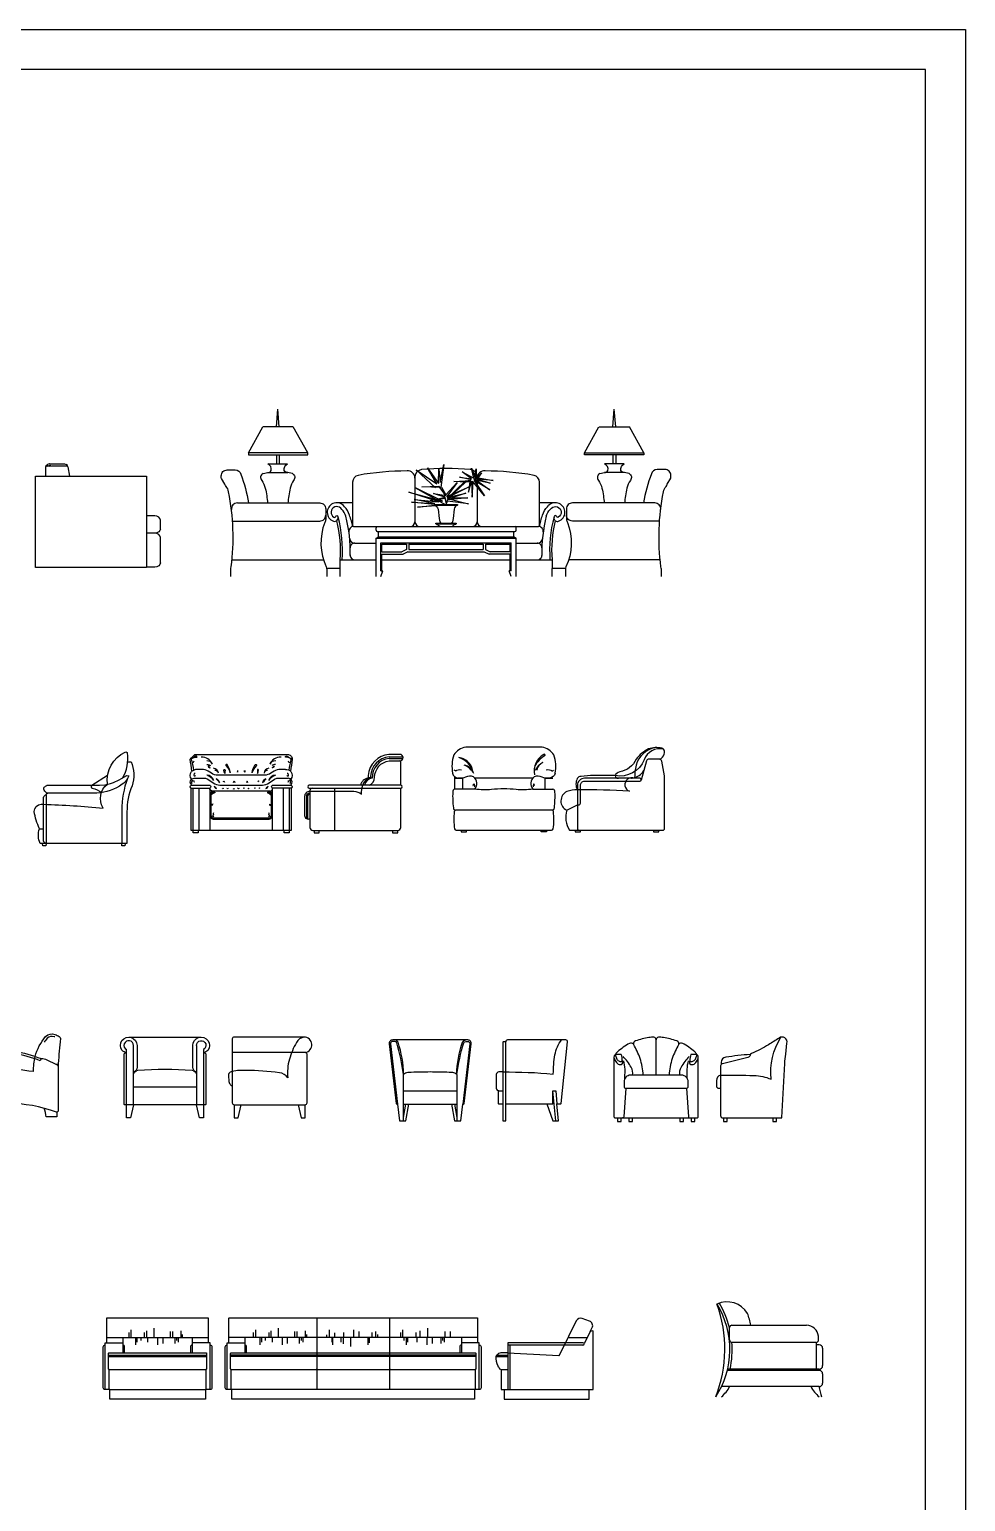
# Model space of a CAD drawing. Header units: inches. Extents: x 11 to 53.5, y 7.4 to 32.2.
# Drawn here: x 24.14 to 32.02, y 19.76 to 32.15 of the extents above; entities that cross this region are included whole.
import ezdxf

# ---------------------------------------------------------------- set-up
doc = ezdxf.new("R2010")
doc.units = ezdxf.units.IN
doc.header["$MEASUREMENT"] = 0
for name, color, linetype in [('02', 2, 'Continuous'), ('1', 1, 'Continuous'), ('4', 4, 'Continuous'), ('kadrbm', 4, 'Continuous')]:
    doc.layers.add(name, color=color, linetype=linetype)

# ---------------------------------------------------------------- blocks, each defined once
blk = doc.blocks.new('kadrbm')
at = {"layer": 'kadrbm', "color": 4}
blk.add_lwpolyline([(0, 0), (0, 24.797), (21, 24.797), (21, 0), (0, 0)], close=True, dxfattribs=at)
blk.add_lwpolyline([(20.663, 0.326), (20.663, 24.46), (0.337, 24.46), (0.337, 0.326), (20.663, 0.326)], dxfattribs=at)

msp = doc.modelspace()

# ---------------------------------------------------------------- linework, layer by layer
at = {"layer": '02'}
for p, q in [((24.274, 28.472), (24.278, 28.482)), ((24.278, 28.474), (24.274, 28.472)), ((24.274, 28.391), (24.274, 28.472)), ((24.278, 28.482), (24.288, 28.49)), ((24.288, 28.476), (24.278, 28.474)), ((24.303, 28.496), (24.288, 28.49)), ((24.288, 28.477), (24.303, 28.483)), ((24.303, 28.477), (24.288, 28.476)), ((24.306, 28.496), (24.303, 28.496)), ((24.303, 28.496), (24.431, 28.496)), ((24.303, 28.483), (24.316, 28.484)), ((24.303, 28.477), (24.321, 28.478)), ((24.321, 28.478), (24.458, 28.478)), ((24.431, 28.496), (24.447, 28.49)), ((24.457, 28.481), (24.447, 28.49)), ((24.461, 28.471), (24.457, 28.481)), ((24.461, 28.471), (24.475, 28.391)), ((28.941, 28.414), (28.98, 28.422)), ((29.147, 28.495), (28.981, 28.495)), ((29.187, 28.414), (29.147, 28.422)), ((25.192, 28.057), (25.122, 28.057)), ((25.21, 28.055), (25.192, 28.057)), ((25.195, 28.057), (25.194, 28.056)), ((25.225, 28.047), (25.21, 28.055)), ((25.235, 28.036), (25.225, 28.047)), ((25.239, 28.023), (25.235, 28.036)), ((25.239, 27.947), (25.239, 28.023)), ((25.192, 27.913), (25.122, 27.913)), ((25.192, 27.911), (25.122, 27.911)), ((25.21, 27.915), (25.192, 27.913)), ((25.21, 27.909), (25.192, 27.911)), ((25.225, 27.923), (25.21, 27.915)), ((25.225, 27.901), (25.21, 27.909)), ((25.235, 27.934), (25.225, 27.923)), ((25.235, 27.89), (25.225, 27.901)), ((25.239, 27.947), (25.235, 27.934)), ((25.239, 27.877), (25.235, 27.89)), ((25.239, 27.662), (25.239, 27.877)), ((25.239, 27.662), (25.235, 27.648)), ((26.751, 27.688), (27.056, 27.688)), ((27.106, 27.688), (28.185, 27.688)), ((28.235, 27.688), (28.541, 27.688)), ((25.192, 27.627), (25.122, 27.627)), ((25.21, 27.63), (25.192, 27.627)), ((25.225, 27.637), (25.21, 27.63)), ((25.235, 27.648), (25.225, 27.637)), ((26.64, 27.617), (26.751, 27.617)), ((28.54, 27.617), (28.652, 27.617)), ((27.166, 26.029), (27.283, 26.029)), ((27.166, 26.014), (27.283, 26.014)), ((27.886, 25.852), (28.378, 25.852)), ((25.565, 25.409), (25.565, 25.764)), ((26.275, 25.409), (26.275, 25.764)), ((26.709, 25.409), (26.709, 25.764)), ((27.889, 25.757), (27.718, 25.757)), ((28.376, 25.757), (28.546, 25.757)), ((25.685, 25.63), (25.673, 25.627)), ((25.681, 25.62), (25.673, 25.62)), ((26.155, 25.63), (26.167, 25.627)), ((26.158, 25.62), (26.167, 25.62)), ((28.541, 25.578), (27.724, 25.578)), ((29.415, 23.347), (29.415, 23.646)), ((26.46, 23.538), (25.845, 23.538)), ((27.287, 23.214), (27.737, 23.214)), ((28.569, 22.964), (28.544, 23.216)), ((24.994, 21.139), (24.994, 21.202)), ((25.187, 21.139), (25.187, 21.216)), ((26.042, 21.139), (26.042, 21.202)), ((26.235, 21.139), (26.235, 21.216)), ((26.556, 21.299), (26.556, 20.704)), ((26.664, 21.139), (26.664, 21.202)), ((26.869, 21.139), (26.869, 21.202)), ((27.171, 20.704), (27.171, 21.299)), ((27.281, 21.139), (27.281, 21.202)), ((27.491, 21.139), (27.491, 21.216)), ((30.034, 21.117), (30.034, 21.221)), ((30.054, 21.241), (30.682, 21.241)), ((24.788, 21.139), (25.643, 21.139)), ((24.977, 21.139), (24.977, 21.179)), ((25.03, 21.139), (25.03, 21.075)), ((25.041, 21.139), (25.041, 21.099)), ((25.074, 21.139), (25.074, 21.113)), ((25.106, 21.139), (25.106, 21.179)), ((25.124, 21.139), (25.124, 21.193)), ((25.131, 21.139), (25.131, 21.099)), ((25.216, 21.139), (25.216, 21.075)), ((25.259, 21.139), (25.259, 21.088)), ((25.324, 21.139), (25.324, 21.189)), ((25.343, 21.139), (25.343, 21.189)), ((25.361, 21.139), (25.361, 21.088)), ((25.376, 21.139), (25.376, 21.113)), ((25.39, 21.139), (25.39, 21.099)), ((25.415, 21.139), (25.415, 21.193)), ((25.426, 21.139), (25.426, 21.163)), ((27.911, 21.139), (25.816, 21.139)), ((25.951, 21.094), (25.951, 21.094)), ((26.025, 21.139), (26.025, 21.179)), ((26.078, 21.139), (26.078, 21.075)), ((26.09, 21.139), (26.09, 21.099)), ((26.122, 21.139), (26.122, 21.113)), ((26.155, 21.139), (26.155, 21.179)), ((26.173, 21.139), (26.173, 21.193)), ((26.18, 21.139), (26.18, 21.099)), ((26.264, 21.139), (26.264, 21.075)), ((26.308, 21.139), (26.308, 21.088)), ((26.372, 21.139), (26.372, 21.189)), ((26.391, 21.139), (26.391, 21.189)), ((26.409, 21.139), (26.409, 21.088)), ((26.424, 21.139), (26.424, 21.113)), ((26.438, 21.139), (26.438, 21.099)), ((26.463, 21.139), (26.463, 21.193)), ((26.474, 21.139), (26.474, 21.163)), ((26.642, 21.139), (26.642, 21.159)), ((26.683, 21.139), (26.683, 21.099)), ((26.689, 21.139), (26.689, 21.075)), ((26.708, 21.139), (26.708, 21.176)), ((26.76, 21.139), (26.76, 21.098)), ((26.778, 21.139), (26.778, 21.084)), ((26.785, 21.139), (26.785, 21.179)), ((26.84, 21.139), (26.84, 21.061)), ((26.913, 21.139), (26.913, 21.189)), ((26.986, 21.139), (26.986, 21.077)), ((26.997, 21.139), (26.997, 21.092)), ((27.022, 21.139), (27.022, 21.179)), ((27.055, 21.139), (27.055, 21.189)), ((27.07, 21.139), (27.07, 21.164)), ((27.264, 21.139), (27.264, 21.179)), ((27.289, 21.139), (27.289, 21.113)), ((27.31, 21.139), (27.31, 21.075)), ((27.322, 21.139), (27.322, 21.099)), ((27.393, 21.139), (27.393, 21.179)), ((27.4, 21.139), (27.4, 21.099)), ((27.428, 21.139), (27.428, 21.193)), ((27.484, 21.139), (27.484, 21.075)), ((27.528, 21.139), (27.528, 21.088)), ((27.601, 21.139), (27.601, 21.088)), ((27.616, 21.139), (27.616, 21.113)), ((27.63, 21.139), (27.63, 21.099)), ((27.639, 21.139), (27.639, 21.189)), ((27.684, 21.139), (27.684, 21.189)), ((27.776, 21.094), (27.776, 21.094)), ((30.764, 21.097), (30.054, 21.097)), ((30.764, 21.097), (30.764, 20.871)), ((24.803, 20.989), (25.628, 20.989)), ((24.803, 20.979), (25.628, 20.979)), ((27.896, 20.989), (25.831, 20.989)), ((27.896, 20.979), (25.831, 20.979)), ((28.066, 20.979), (28.166, 20.979)), ((28.076, 20.989), (28.166, 20.989)), ((28.798, 21.074), (28.166, 21.074)), ((30.788, 21.077), (30.764, 21.077)), ((30.818, 21.047), (30.818, 20.901)), ((30.788, 20.861), (30.015, 20.861)), ((30.788, 20.871), (30.017, 20.871)), ((30.818, 20.831), (30.818, 20.754)), ((30.788, 20.724), (29.966, 20.724))]:
    msp.add_line(p, q, dxfattribs=at)
for points in [[(27.558, 28.293), (27.395, 28.445), (27.567, 28.327), (27.489, 28.463), (27.582, 28.33), (27.586, 28.451), (27.595, 28.339), (27.628, 28.49), (27.601, 28.296), (27.443, 28.302), (27.582, 28.309), (27.628, 28.248), (27.646, 28.157)], [(27.655, 28.203), (27.806, 28.351), (27.858, 28.36), (27.758, 28.384), (27.861, 28.369), (27.782, 28.429), (27.879, 28.375), (27.861, 28.46), (27.891, 28.381)], [(27.885, 28.384), (27.9, 28.454), (27.897, 28.372), (28.018, 28.333), (27.879, 28.36), (27.943, 28.42), (27.915, 28.381)], [(27.643, 28.148), (27.404, 28.13), (27.573, 28.151), (27.356, 28.172), (27.552, 28.163), (27.377, 28.197), (27.586, 28.175), (27.331, 28.257), (27.616, 28.182), (27.383, 28.296), (27.643, 28.151)], [(27.607, 28.299), (27.643, 28.236), (27.74, 28.339), (27.652, 28.221), (27.84, 28.302), (27.655, 28.209), (27.828, 28.209), (27.658, 28.194), (27.649, 28.166), (27.64, 28.203), (27.513, 28.185), (27.634, 28.215), (27.54, 28.245), (27.646, 28.23)], [(27.888, 28.384), (28.042, 28.357), (27.885, 28.369), (28.015, 28.278), (27.882, 28.357), (27.97, 28.227), (27.87, 28.348), (27.809, 28.342), (27.661, 28.2)], [(27.815, 28.342), (27.71, 28.348), (27.855, 28.357)], [(27.846, 28.348), (27.834, 28.257), (27.861, 28.348), (27.867, 28.215), (27.873, 28.342)], [(27.55, 28.147), (27.55, 28.153), (27.742, 28.153), (27.742, 28.147)], [(27.664, 28.215), (27.812, 28.248), (27.67, 28.2), (27.834, 28.16), (27.658, 28.182)], [(25.5, 26.009), (25.504, 26.013), (25.508, 26.016), (25.511, 26.018), (25.513, 26.02), (25.516, 26.021), (25.518, 26.023), (25.52, 26.023), (25.523, 26.024), (25.525, 26.024), (25.527, 26.025), (25.529, 26.025), (25.531, 26.025), (25.533, 26.025), (25.534, 26.025), (25.536, 26.025), (25.538, 26.025), (25.54, 26.025), (25.541, 26.025), (25.543, 26.026), (25.544, 26.026), (25.545, 26.026), (25.546, 26.026), (25.547, 26.026), (25.548, 26.027), (25.548, 26.027), (25.548, 26.028), (25.548, 26.029), (25.547, 26.029), (25.547, 26.03), (25.546, 26.031), (25.546, 26.031), (25.545, 26.032), (25.544, 26.032), (25.543, 26.033), (25.542, 26.033), (25.541, 26.033), (25.54, 26.033), (25.538, 26.033), (25.537, 26.033), (25.535, 26.033), (25.533, 26.032), (25.532, 26.032), (25.53, 26.031), (25.528, 26.031), (25.526, 26.03), (25.525, 26.029), (25.524, 26.027), (25.523, 26.025)], [(25.507, 25.979), (25.511, 25.981), (25.515, 25.982), (25.518, 25.984), (25.519, 25.985), (25.521, 25.987), (25.522, 25.988), (25.522, 25.99), (25.523, 25.992)], [(25.63, 25.963), (25.635, 25.963), (25.639, 25.963), (25.643, 25.962), (25.646, 25.962), (25.649, 25.961), (25.652, 25.959), (25.656, 25.957), (25.661, 25.954)], [(25.658, 25.936), (25.656, 25.938), (25.655, 25.94), (25.654, 25.941), (25.652, 25.942), (25.651, 25.943), (25.651, 25.944), (25.65, 25.945), (25.649, 25.946), (25.648, 25.946), (25.647, 25.947), (25.647, 25.947), (25.646, 25.948), (25.645, 25.948), (25.645, 25.948), (25.644, 25.948), (25.643, 25.948), (25.643, 25.948), (25.642, 25.948), (25.642, 25.948), (25.642, 25.947), (25.641, 25.947), (25.641, 25.946), (25.641, 25.946), (25.641, 25.946), (25.641, 25.945), (25.642, 25.945), (25.642, 25.944), (25.642, 25.944), (25.643, 25.944), (25.644, 25.943), (25.644, 25.943), (25.645, 25.942), (25.646, 25.942), (25.647, 25.941), (25.648, 25.941), (25.649, 25.94), (25.651, 25.939), (25.653, 25.938), (25.655, 25.937), (25.658, 25.936)], [(25.782, 25.889), (25.78, 25.893), (25.779, 25.897), (25.778, 25.9), (25.777, 25.902), (25.777, 25.905), (25.776, 25.907), (25.776, 25.908), (25.775, 25.91), (25.775, 25.912), (25.775, 25.913), (25.775, 25.915), (25.775, 25.916), (25.775, 25.918), (25.775, 25.919), (25.776, 25.92), (25.776, 25.92), (25.777, 25.921), (25.778, 25.922), (25.778, 25.922), (25.779, 25.922), (25.78, 25.922), (25.781, 25.922), (25.781, 25.922), (25.782, 25.921), (25.783, 25.921), (25.783, 25.92), (25.783, 25.919), (25.783, 25.918), (25.783, 25.917), (25.784, 25.916), (25.784, 25.915), (25.784, 25.913), (25.784, 25.912), (25.784, 25.91), (25.783, 25.908), (25.783, 25.905), (25.783, 25.902), (25.783, 25.898), (25.782, 25.894), (25.782, 25.889)], [(25.888, 25.913), (25.888, 25.913), (25.888, 25.912), (25.888, 25.911), (25.888, 25.91), (25.888, 25.909), (25.888, 25.908), (25.888, 25.906), (25.888, 25.904), (25.889, 25.901), (25.889, 25.898)], [(25.952, 25.913), (25.952, 25.913), (25.952, 25.912), (25.952, 25.911), (25.952, 25.91), (25.952, 25.909), (25.952, 25.908), (25.952, 25.906), (25.951, 25.904), (25.951, 25.901), (25.951, 25.898)], [(26.058, 25.889), (26.059, 25.893), (26.061, 25.897), (26.062, 25.9), (26.062, 25.902), (26.063, 25.905), (26.064, 25.907), (26.064, 25.908), (26.064, 25.91), (26.064, 25.912), (26.065, 25.913), (26.065, 25.915), (26.065, 25.916), (26.065, 25.918), (26.064, 25.919), (26.064, 25.92), (26.064, 25.92), (26.063, 25.921), (26.062, 25.922), (26.061, 25.922), (26.061, 25.922), (26.06, 25.922), (26.059, 25.922), (26.058, 25.922), (26.058, 25.921), (26.057, 25.921), (26.057, 25.92), (26.057, 25.919), (26.056, 25.918), (26.056, 25.917), (26.056, 25.916), (26.056, 25.915), (26.056, 25.913), (26.056, 25.912), (26.056, 25.91), (26.056, 25.908), (26.056, 25.905), (26.057, 25.902), (26.057, 25.898), (26.057, 25.894), (26.058, 25.889)], [(26.21, 25.963), (26.205, 25.963), (26.2, 25.963), (26.197, 25.962), (26.194, 25.962), (26.191, 25.961), (26.188, 25.959), (26.184, 25.957), (26.178, 25.954)], [(26.182, 25.936), (26.183, 25.938), (26.185, 25.94), (26.186, 25.941), (26.187, 25.942), (26.188, 25.943), (26.189, 25.944), (26.19, 25.945), (26.191, 25.946), (26.192, 25.946), (26.192, 25.947), (26.193, 25.947), (26.194, 25.948), (26.194, 25.948), (26.195, 25.948), (26.196, 25.948), (26.196, 25.948), (26.197, 25.948), (26.197, 25.948), (26.198, 25.948), (26.198, 25.947), (26.198, 25.947), (26.198, 25.946), (26.198, 25.946), (26.198, 25.946), (26.198, 25.945), (26.198, 25.945), (26.198, 25.944), (26.197, 25.944), (26.197, 25.944), (26.196, 25.943), (26.196, 25.943), (26.195, 25.942), (26.194, 25.942), (26.193, 25.941), (26.192, 25.941), (26.191, 25.94), (26.189, 25.939), (26.187, 25.938), (26.184, 25.937), (26.182, 25.936)], [(26.339, 26.009), (26.336, 26.013), (26.332, 26.016), (26.329, 26.018), (26.326, 26.02), (26.324, 26.021), (26.321, 26.023), (26.319, 26.023), (26.317, 26.024), (26.315, 26.024), (26.313, 26.025), (26.311, 26.025), (26.309, 26.025), (26.307, 26.025), (26.305, 26.025), (26.304, 26.025), (26.302, 26.025), (26.3, 26.025), (26.298, 26.025), (26.297, 26.026), (26.296, 26.026), (26.294, 26.026), (26.293, 26.026), (26.293, 26.026), (26.292, 26.027), (26.292, 26.027), (26.292, 26.028), (26.292, 26.029), (26.292, 26.029), (26.293, 26.03), (26.293, 26.031), (26.294, 26.031), (26.295, 26.032), (26.296, 26.032), (26.297, 26.033), (26.298, 26.033), (26.299, 26.033), (26.3, 26.033), (26.302, 26.033), (26.303, 26.033), (26.305, 26.033), (26.306, 26.032), (26.308, 26.032), (26.31, 26.031), (26.312, 26.031), (26.313, 26.03), (26.315, 26.029), (26.316, 26.027), (26.317, 26.025)], [(26.333, 25.978), (26.328, 25.981), (26.325, 25.982), (26.322, 25.984), (26.32, 25.985), (26.319, 25.987), (26.318, 25.988), (26.318, 25.99), (26.317, 25.992)], [(25.772, 25.817), (25.775, 25.826), (25.78, 25.815)], [(25.855, 25.811), (25.861, 25.825), (25.867, 25.811)], [(25.889, 25.898), (25.89, 25.9), (25.89, 25.902), (25.891, 25.904), (25.891, 25.906), (25.892, 25.907), (25.892, 25.908), (25.892, 25.91), (25.893, 25.911), (25.893, 25.912), (25.893, 25.912)], [(25.951, 25.898), (25.95, 25.9), (25.949, 25.902), (25.949, 25.904), (25.948, 25.906), (25.948, 25.907), (25.948, 25.908), (25.947, 25.91), (25.947, 25.911), (25.947, 25.912), (25.947, 25.912)], [(25.977, 25.809), (25.971, 25.823), (25.966, 25.809)], [(26.068, 25.817), (26.065, 25.826), (26.059, 25.815)], [(25.763, 25.762), (25.765, 25.767), (25.769, 25.76)], [(25.803, 25.762), (25.805, 25.767), (25.808, 25.76)], [(25.855, 25.757), (25.859, 25.765), (25.862, 25.757)], [(25.893, 25.758), (25.897, 25.767), (25.9, 25.758)], [(25.946, 25.758), (25.943, 25.767), (25.939, 25.758)], [(25.985, 25.757), (25.981, 25.765), (25.978, 25.757)], [(26.037, 25.762), (26.035, 25.767), (26.031, 25.76)], [(26.076, 25.762), (26.075, 25.767), (26.071, 25.76)]]:
    msp.add_lwpolyline(points, dxfattribs=at)
for points in [[(28.941, 28.414, 0.512366), (28.93, 28.357, -0.083515), (28.959, 28.29, -0.04092), (28.978, 28.165)], [(28.979, 28.422, 0.287949), (29.009, 28.44, 0.365487), (28.981, 28.495)], [(29.149, 28.422, -0.287949), (29.118, 28.44, -0.365487), (29.147, 28.495)], [(29.187, 28.414, -0.512366), (29.198, 28.357, 0.083515), (29.169, 28.29, 0.04092), (29.149, 28.165)], [(27.55, 28.147, -0.270324), (27.578, 28.115, 0.025375), (27.594, 28.009, 0.305166), (27.606, 27.995, 0.281189)], [(27.742, 28.147, 0.270324), (27.713, 28.115, -0.025476), (27.701, 28.009, -0.305166), (27.688, 27.995, -0.2831)], [(27.56, 27.99, -0.22442), (27.568, 27.986, -0.234268), (27.588, 27.97, -0.318418), (27.596, 27.967)], [(27.732, 27.99, 0.22442), (27.725, 27.986, 0.302195), (27.704, 27.97, 0.318418), (27.696, 27.967)], [(29.407, 26.106, 0.277359), (29.246, 25.958, 0.052714), (29.234, 25.848, 1.017995), (29.19, 25.738, 0.021509), (28.752, 25.75, 1.088953)], [(29.477, 26.093, 0.384478), (29.315, 26.004, -0.35159), (29.07, 25.87)], [(25.49, 26.016, -0.477662), (25.5, 26.009, -0.00944), (25.519, 25.916, -0.00944)], [(26.292, 25.923), (26.251, 25.923, 0.142516), (26.197, 25.907), (26.17, 25.89, -0.142516), (26.117, 25.874), (25.723, 25.874, -0.142516), (25.669, 25.89), (25.642, 25.907, 0.142516), (25.589, 25.923), (25.548, 25.923, 0.167477), (25.501, 25.904)], [(25.827, 25.895, 0.13569), (25.801, 25.963, 1.044407), (25.793, 25.952, -0.120985), (25.827, 25.897)], [(26.013, 25.895, -0.13569), (26.039, 25.963, -1.044407), (26.047, 25.952, 0.120985), (26.013, 25.897)], [(26.349, 26.016, 0.477662), (26.339, 26.009, 0.00944), (26.321, 25.916, 0.00944)], [(24.256, 25.629, -0.015244), (24.757, 25.597, -0.379118), (24.793, 25.798, -0.297312)], [(24.661, 25.789, 0.60777), (24.666, 25.764, -0.108605), (24.744, 25.727, -0.164223)], [(25.503, 25.789, -0.698375), (25.525, 25.848), (25.611, 25.848, -0.153752), (25.639, 25.839), (25.684, 25.808, 0.153752), (25.741, 25.79), (26.099, 25.79, 0.153752), (26.156, 25.808), (26.2, 25.839, -0.153752), (26.229, 25.848), (26.315, 25.848, -0.180187)], [(26.499, 25.738), (26.869, 25.738, -0.179153), (26.934, 25.714, -0.098082), (26.944, 25.789, 0.615568)], [(27.024, 25.849, 0.386556), (26.945, 25.789)], [(27.024, 25.849, 0.32344), (26.96, 25.789)], [(27.024, 25.849, 0.112466), (26.992, 25.851, 0.112999)], [(27.87, 25.788, 0.745241), (27.874, 25.787, 0.012071), (27.877, 25.798, -0.556252), (27.883, 25.798, -0.154861), (27.886, 25.775, -0.994314)], [(28.394, 25.788, -0.745241), (28.391, 25.787, -0.012071), (28.387, 25.798, 0.556252), (28.382, 25.798, 0.154861), (28.379, 25.775, 0.994314)], [(28.662, 25.578), (28.752, 25.623), (28.762, 25.623, 0.414214), (28.777, 25.638), (28.777, 25.788, -0.414214), (28.812, 25.823), (29.279, 25.823, 0.816737), (29.279, 25.848)], [(25.69, 25.739, 0.352816), (25.665, 25.704), (25.665, 25.539, 0.414214), (25.69, 25.514), (26.15, 25.514, 0.414214), (26.175, 25.539), (26.175, 25.704, 0.322266), (26.15, 25.739)], [(26.499, 25.723, 0.414214), (26.469, 25.693), (26.469, 25.508)], [(26.499, 25.713, 0.414214), (26.479, 25.693), (26.479, 25.505)], [(24.351, 23.669, 0.012933), (24.344, 23.671, 0.287692), (24.287, 23.659, 0.025224), (24.261, 23.624)], [(25.013, 23.598, 1.732051), (24.953, 23.563)], [(25.543, 23.598, -1.732051), (25.603, 23.563)], [(26.45, 23.668, 0.262226), (26.386, 23.622, 0.069074), (26.326, 23.481, 0.102283), (26.313, 23.325, 0.213923), (26.242, 23.368, 0.032536), (25.961, 23.387, 0.061026), (25.845, 23.379)], [(27.287, 23.354, 0.040321), (27.23, 23.62, 0.318285), (27.213, 23.632), (27.196, 23.632, 0.448945), (27.178, 23.612), (27.238, 23.104)], [(27.737, 23.354, -0.040321), (27.795, 23.62, -0.318285), (27.812, 23.632), (27.828, 23.632, -0.448945), (27.846, 23.612), (27.787, 23.104)], [(28.124, 23.374, -0.025013), (28.549, 23.357, -0.037327), (28.563, 23.519, -0.127318), (28.619, 23.644, -5.890392)], [(29.306, 23.347, 0.058477), (29.281, 23.488, 0.042647), (29.224, 23.607)], [(29.606, 23.607, 0.042647), (29.55, 23.488, 0.058477), (29.525, 23.347, 0.058477)], [(29.958, 23.347, -0.009673), (30.24, 23.345, -0.084619), (30.383, 23.314, -0.158914), (30.465, 23.667, 1.548083)], [(24.184, 23.505, 0.067012), (24.167, 23.377, 0.040738), (23.89, 23.4, 0.090366), (23.697, 23.37, 0.05415)], [(24.235, 23.487), (24.228, 23.468, 0.051348), (24.004, 23.53, 0.103693), (23.698, 23.519)], [(29.217, 23.347, 0.178342), (29.205, 23.414, 0.072266), (29.137, 23.504)], [(29.693, 23.504, 0.072266), (29.625, 23.414, 0.178342), (29.613, 23.347)], [(28.166, 21.009, -0.004011), (28.596, 20.985, 0.302946), (28.601, 20.988), (28.653, 21.094)], [(28.678, 21.146, 0.555044), (28.683, 21.139), (28.836, 21.139)]]:
    msp.add_lwpolyline(points, format="xyb", dxfattribs=at)
msp.add_lwpolyline([(24.186, 28.391), (25.122, 28.391), (25.122, 27.624), (24.186, 27.624)], close=True, dxfattribs=at)
for points in [[(25.675, 25.712, -0.687276), (25.674, 25.713, -0.42683), (25.696, 25.731, -0.834035), (25.696, 25.724, 0.130646)], [(26.164, 25.712, 0.687276), (26.166, 25.713, 0.42683), (26.144, 25.731, 0.834035), (26.143, 25.724, -0.130646)]]:
    msp.add_lwpolyline(points, format="xyb", close=True, dxfattribs=at)
for centre, radius, start, end in [((28.554, 25.905), 0.167, 120.7894, 189.6121), ((28.581, 25.856), 0.209, 119.029, 154.3347), ((28.473, 26.043), 0.00725, 323.8586, 133.1138), ((25.586, 25.926), 0.101, 24.0369, 91.5828), ((25.634, 25.943), 0.0512, 27.9371, 95.1125), ((25.681, 25.885), 0.0473, 8.7607, 83.1664), ((25.697, 25.882), 0.0322, 17.4716, 89.6365), ((26.159, 25.885), 0.0473, 96.8336, 171.2393), ((26.143, 25.882), 0.0322, 90.3635, 162.5284), ((26.253, 25.926), 0.101, 88.4172, 155.9631), ((26.206, 25.943), 0.0512, 84.8875, 152.0629), ((27.183, 25.856), 0.174, 95.8305, 177.0448), ((27.183, 25.856), 0.159, 96.1012, 182.7493), ((27.727, 25.945), 0.0322, 238.0151, 281.2618), ((27.758, 25.851), 0.0666, 74.928, 123.2156), ((27.735, 25.886), 0.138, 13.8414, 81.924), ((27.679, 25.825), 0.212, 26.448, 69.3175), ((27.777, 25.851), 0.11, 19.1276, 78.8063), ((27.738, 25.806), 0.164, 29.5502, 68.3837), ((28.528, 25.851), 0.146, 117.524, 155.0771), ((28.502, 25.897), 0.0939, 116.3083, 167.5085), ((28.507, 25.851), 0.0666, 56.7844, 105.072), ((28.541, 25.921), 0.0114, 237.5794, 331.9678), ((25.518, 25.815), 0.0161, 105.0948, 225.3941), ((25.528, 25.875), 0.00814, 126.6524, 328.3733), ((25.53, 25.825), 0.00817, 151.2734, 253.9995), ((25.528, 25.883), 0.0056, 52.1174, 195.2195), ((25.578, 25.746), 0.139, 36.3038, 67.0788), ((25.629, 25.811), 0.0635, 16.0103, 87.3723), ((25.7, 25.804), 0.0393, 6.9245, 74.9003), ((25.653, 25.763), 0.0975, 27.8893, 53.9354), ((26.139, 25.804), 0.0393, 105.0997, 173.0755), ((26.187, 25.763), 0.0975, 126.0646, 152.1107), ((26.211, 25.811), 0.0635, 92.6277, 163.9897), ((26.262, 25.746), 0.139, 112.9212, 143.6962), ((26.312, 25.875), 0.00814, 211.6267, 53.3476), ((26.311, 25.883), 0.0056, 344.7805, 127.8826), ((26.31, 25.825), 0.00817, 286.0005, 28.7266), ((26.321, 25.815), 0.0161, 314.6059, 74.9052), ((27.051, 25.864), 0.0418, 178.5177, 197.8461), ((25.754, 25.817), 0.0702, 207.3269, 233.373), ((25.72, 25.788), 0.0283, 186.3621, 254.3379), ((26.119, 25.788), 0.0283, 285.6621, 353.6379), ((26.085, 25.817), 0.0702, 306.627, 332.6731), ((25.69, 25.533), 0.0087, 87.5818, 272.4182), ((25.692, 25.55), 0.00846, 131.4881, 261.6164), ((26.148, 25.55), 0.00846, 278.3836, 48.5119), ((26.15, 25.533), 0.0087, 267.5818, 92.4182), ((29.301, 21.037), 0.735, 327.0293, 31.399), ((28.886, 21.043), 1.108, 338.5265, 19.9019), ((30.012, 21.235), 0.203, 31.455, 114.3308), ((29.301, 21.037), 0.755, 14.0226, 31.399), ((29.301, 21.037), 0.935, 12.6027, 18.9654), ((30.054, 21.221), 0.02, 90, 180), ((30.682, 21.141), 0.1, 4.3068, 90), ((30.054, 21.117), 0.02, 180, 270), ((29.301, 21.037), 0.755, 347.3074, 4.6007), ((30.764, 21.117), 0.02, 270, 3.1523), ((29.301, 21.037), 1.485, 3.1523, 4.3068), ((30.788, 21.047), 0.03, 0, 90), ((30.788, 20.901), 0.03, 270, 0), ((30.788, 20.831), 0.03, 0, 90), ((29.654, 20.958), 0.448, 314.2297, 328.6167), ((31.1, 20.958), 0.448, 211.3833, 225.7703), ((30.788, 20.754), 0.03, 270, 0), ((31.23, 20.791), 0.448, 188.4943, 200.0902)]:
    msp.add_arc(centre, radius, start, end, dxfattribs=at)
at = {"layer": '1'}
for p, q in [((26.217, 28.808), (26.229, 28.956)), ((26.241, 28.808), (26.229, 28.956)), ((29.051, 28.808), (29.063, 28.956)), ((29.075, 28.808), (29.063, 28.956)), ((26.48, 28.588), (25.981, 28.588)), ((26.217, 28.573), (26.217, 28.495)), ((26.241, 28.573), (26.241, 28.495)), ((28.812, 28.588), (29.311, 28.588)), ((29.051, 28.573), (29.051, 28.495)), ((29.075, 28.573), (29.075, 28.495)), ((26.104, 28.414), (26.144, 28.422)), ((26.143, 28.422), (26.313, 28.422)), ((26.145, 28.495), (26.311, 28.495)), ((26.351, 28.414), (26.311, 28.422)), ((29.149, 28.422), (28.979, 28.422)), ((26.859, 28.341), (26.859, 27.968)), ((27.384, 28.387), (27.384, 28.008)), ((27.908, 28.376), (27.908, 28.008)), ((25.888, 28.167), (26.582, 28.167)), ((27.55, 28.147), (27.742, 28.147)), ((27.56, 27.99), (27.732, 27.99)), ((26.878, 27.828), (27.056, 27.828)), ((27.056, 27.87), (28.235, 27.87)), ((27.076, 27.88), (28.216, 27.88)), ((27.096, 27.83), (28.195, 27.83)), ((27.096, 27.595), (27.096, 27.83)), ((27.106, 27.755), (27.106, 27.82)), ((27.106, 27.82), (27.313, 27.82)), ((27.313, 27.775), (27.273, 27.755)), ((27.313, 27.82), (27.313, 27.775)), ((27.333, 27.82), (27.959, 27.82)), ((27.333, 27.82), (27.333, 27.775)), ((27.333, 27.775), (27.959, 27.775)), ((27.959, 27.82), (27.959, 27.775)), ((27.979, 27.82), (27.979, 27.775)), ((27.979, 27.82), (28.185, 27.82)), ((27.979, 27.775), (28.018, 27.755)), ((28.185, 27.755), (28.185, 27.82)), ((28.195, 27.595), (28.195, 27.83)), ((28.235, 27.828), (28.418, 27.828)), ((25.842, 27.687), (26.614, 27.687)), ((27.106, 27.755), (27.273, 27.755)), ((28.185, 27.755), (28.018, 27.755)), ((29.449, 27.687), (28.678, 27.687)), ((27.096, 27.595), (27.113, 27.595))]:
    msp.add_line(p, q, dxfattribs=at)
for points in [[(25.981, 28.588), (25.981, 28.573)], [(29.311, 28.588), (29.311, 28.573)], [(28.432, 27.967), (28.432, 28.341)], [(27.56, 27.99), (27.56, 27.995), (27.732, 27.995), (27.732, 27.99)]]:
    msp.add_lwpolyline(points, dxfattribs=at)
for points in [[(26.104, 28.414, 0.512366), (26.093, 28.357, -0.083515), (26.123, 28.29, -0.04092), (26.142, 28.165)], [(26.143, 28.422, 0.287949), (26.173, 28.44, 0.365487), (26.145, 28.495)], [(26.313, 28.422, -0.287949), (26.282, 28.44, -0.365487), (26.311, 28.495)], [(26.351, 28.414, -0.512366), (26.362, 28.357, 0.083515), (26.333, 28.29, 0.04092), (26.313, 28.165)], [(25.847, 28.014), (26.582, 28.014, 0.414214), (26.632, 28.064)], [(26.801, 28.055, 0.131112), (26.768, 28.112), (26.759, 28.122, 1.145231), (26.701, 28.046, 0.494543), (26.716, 28.053, -0.694854), (26.734, 28.055, -0.38897)], [(28.49, 28.055, -0.131112), (28.523, 28.112), (28.533, 28.122, -1.145231), (28.591, 28.046, -0.494543), (28.576, 28.053, 0.694854), (28.557, 28.055, 0.353984), (28.565, 28.018)], [(29.444, 28.014), (28.71, 28.014, -0.414214), (28.66, 28.064)]]:
    msp.add_lwpolyline(points, format="xyb", dxfattribs=at)
for centre, radius, start, end in [((25.888, 28.117), 0.05, 90, 186.8059), ((29.404, 28.117), 0.05, 353.1941, 90), ((25.687, 27.767), 1.086, 355.851, 14.9942), ((25.698, 27.767), 1.14, 357.9107, 14.6473), ((29.593, 27.767), 1.14, 165.3527, 182.0893), ((29.604, 27.767), 1.086, 165.0058, 184.149), ((26.867, 27.928), 0.04, 90, 187.8496), ((27.344, 28.008), 0.04, 270, 0), ((27.424, 28.008), 0.04, 180, 270), ((27.868, 28.008), 0.04, 270, 0), ((27.948, 28.008), 0.04, 180, 270), ((28.424, 27.928), 0.04, 352.1504, 90), ((26.874, 27.868), 0.04, 184.9179, 270), ((26.878, 27.788), 0.04, 90, 180.2725), ((28.413, 27.788), 0.04, 359.7275, 90), ((28.418, 27.868), 0.04, 270, 355.0821), ((26.878, 27.728), 0.04, 178.1257, 270), ((28.414, 27.728), 0.04, 270, 1.8743)]:
    msp.add_arc(centre, radius, start, end, dxfattribs=at)
at = {"layer": '4'}
for p, q in [((25.981, 28.588), (26.102, 28.808)), ((26.48, 28.588), (26.359, 28.808)), ((28.812, 28.588), (28.933, 28.808)), ((29.311, 28.588), (29.19, 28.808)), ((27.056, 27.937), (27.056, 27.957)), ((27.066, 27.927), (28.226, 27.927)), ((27.076, 27.88), (27.076, 27.927)), ((28.216, 27.88), (28.216, 27.927)), ((28.235, 27.937), (28.235, 27.957)), ((27.056, 27.87), (27.076, 27.88)), ((27.056, 27.547), (27.056, 27.87)), ((28.235, 27.87), (28.216, 27.88)), ((28.235, 27.547), (28.235, 27.87)), ((27.106, 27.595), (27.106, 27.735)), ((27.106, 27.735), (27.284, 27.735)), ((27.325, 27.755), (27.284, 27.735)), ((27.325, 27.755), (27.967, 27.755)), ((27.967, 27.755), (28.008, 27.735)), ((28.185, 27.735), (28.008, 27.735)), ((28.185, 27.595), (28.185, 27.735)), ((27.096, 27.547), (27.113, 27.595)), ((28.195, 27.547), (28.178, 27.595)), ((28.195, 27.595), (28.178, 27.595)), ((27.811, 26.111), (27.811, 26.111)), ((27.044, 25.856), (27.044, 25.856)), ((25.5, 25.764), (25.655, 25.764)), ((26.34, 25.764), (26.185, 25.764)), ((24.22, 25.423), (24.256, 25.423)), ((25.013, 23.098), (25.013, 23.598)), ((25.543, 23.598), (25.543, 23.098)), ((27.737, 23.354), (27.737, 22.964)), ((25.013, 23.248), (25.543, 23.248)), ((28.089, 23.216), (28.124, 23.216)), ((25.86, 23.098), (26.46, 23.098)), ((27.287, 23.104), (27.737, 23.104)), ((24.773, 21.094), (24.923, 21.094)), ((24.923, 21.139), (24.923, 21.009)), ((25.508, 21.139), (25.508, 21.009)), ((25.658, 21.094), (25.508, 21.094)), ((25.951, 21.139), (25.951, 21.009)), ((27.776, 21.139), (27.776, 21.009)), ((27.926, 21.094), (27.776, 21.094)), ((28.166, 21.094), (28.166, 20.699)), ((28.798, 21.094), (28.166, 21.094)), ((24.808, 20.869), (25.623, 20.869)), ((28.111, 20.869), (28.166, 20.869)), ((24.813, 20.699), (25.618, 20.699))]:
    msp.add_line(p, q, dxfattribs=at)
for points in [[(26.355, 28.808), (26.102, 28.808, -0.511977)], [(28.936, 28.808), (29.19, 28.808, 0.511977)], [(25.981, 28.573), (26.48, 28.573), (26.48, 28.588, -0.508948)], [(29.311, 28.573), (28.812, 28.573), (28.812, 28.588, 0.508948)], [(25.832, 27.547), (25.832, 27.609, -0.097055), (25.836, 27.628, 0.08174), (25.814, 28.261, 0.125599), (25.793, 28.306, -0.110106), (25.783, 28.325), (25.754, 28.373, -0.064613), (25.752, 28.385), (25.752, 28.395, -0.414214), (25.802, 28.445), (25.869, 28.445, -0.332711), (25.917, 28.409, -0.046415), (25.982, 28.167)], [(27.384, 28.376, 0.445029), (27.318, 28.436, 0.044999), (26.905, 28.399, 0.343518), (26.859, 28.341)], [(27.908, 28.387, 0.393731), (27.852, 28.447, 0.043768), (27.44, 28.447, 0.393737), (27.384, 28.387)], [(28.432, 28.341, 0.343513), (28.387, 28.399, 0.044999), (27.974, 28.436, 0.445034), (27.908, 28.376)], [(29.46, 27.547), (29.46, 27.609, 0.097055), (29.456, 27.628, -0.08174), (29.477, 28.261, -0.125599), (29.499, 28.306, 0.110106), (29.509, 28.325), (29.538, 28.376, 0.064613), (29.54, 28.388), (29.54, 28.398, 0.414214), (29.49, 28.448), (29.423, 28.448, 0.332711), (29.375, 28.412, 0.045871), (29.309, 28.167)], [(26.582, 28.167, -0.414214), (26.632, 28.117), (26.632, 28.03, -0.146744), (26.624, 28.002, 0.205574), (26.637, 27.628, -0.097055), (26.641, 27.609), (26.641, 27.547)], [(26.86, 27.966, 0.04056), (26.832, 28.064, 0.131112), (26.791, 28.135), (26.781, 28.145, 1.244369), (26.697, 28.013)], [(26.859, 28.168), (26.727, 28.168, 0.852442)], [(28.54, 27.548), (28.541, 27.688, -0.07968), (28.568, 28.016, 0.229493), (28.594, 28.013, 1.244369), (28.51, 28.145)], [(29.404, 28.167), (28.71, 28.167, 0.414214), (28.66, 28.117), (28.66, 28.03, 0.146744), (28.668, 28.002, -0.205574), (28.655, 27.628, 0.097055), (28.651, 27.609), (28.651, 27.547)], [(26.697, 28.013, 0.679083), (26.734, 28.055)], [(28.432, 27.966, -0.04056), (28.459, 28.064, -0.131112), (28.501, 28.135), (28.51, 28.145, -0.198912)], [(26.723, 28.016, -0.07968), (26.751, 27.688), (26.751, 27.548)], [(24.793, 25.798, -0.329452), (24.944, 26.068, -0.406626), (24.963, 26.061, -0.053347)], [(25.505, 25.907, 0.001032), (25.49, 26.009), (25.53, 26.049), (26.31, 26.049, -0.414214), (26.35, 26.009, 0.001693), (26.335, 25.907, -0.017046)], [(27.257, 25.994, 1), (27.257, 26.049), (27.165, 26.049, 0.36275), (26.99, 25.872, 0.088567), (26.992, 25.851, 0.313656), (26.925, 25.789)], [(28.564, 25.891, 0.1307), (28.554, 26.044, 0.218767), (28.454, 26.111), (27.811, 26.111, 0.218767), (27.711, 26.044, 0.1307), (27.701, 25.891, 0.34169), (27.746, 25.849)], [(29.472, 25.411, 0.414214), (29.487, 25.426), (29.487, 25.842, 0.045244), (29.485, 25.869), (29.462, 25.992, 0.362182), (29.442, 26.009, 0.224831), (29.47, 26.025, 0.194932), (29.485, 26.077, 0.357821), (29.462, 26.101, 0.143308), (29.352, 26.095, 0.127424), (29.248, 26.009, -0.237505), (29.109, 25.901, 0.247795), (29.07, 25.87), (28.89, 25.87, 0.033799), (28.783, 25.864, 0.218323), (28.751, 25.847, 0.242549), (28.752, 25.75, 0.077461), (28.664, 25.736, 0.63066), (28.662, 25.578, 0.215476), (28.685, 25.411), (29.472, 25.411)], [(24.964, 25.987), (24.992, 25.987, -0.180399), (25.001, 25.785, 0.10786), (24.958, 25.566), (24.958, 25.299)], [(26.292, 25.923, -0.184071), (26.339, 25.904, -0.37801), (26.337, 25.84, -0.460269)], [(27.001, 25.789, 0.292075), (27.044, 25.856, -0.381253), (27.167, 25.994), (27.257, 25.994)], [(27.195, 25.409), (27.195, 25.389), (27.239, 25.389), (27.239, 25.409, 0.414214), (27.264, 25.434), (27.264, 25.764, 0.963026), (27.264, 25.789), (27.264, 25.984, 0.414214), (27.254, 25.994)], [(29.442, 26.009), (29.354, 26.009, 0.336071), (29.335, 25.994), (29.289, 25.833)], [(24.256, 25.687, -0.414214), (24.276, 25.707, -0.414214), (24.291, 25.722, -0.185066), (24.259, 25.749, -0.304935), (24.261, 25.772, -0.134361), (24.282, 25.788, -0.089927), (24.29, 25.789), (24.661, 25.789), (24.795, 25.875, -0.248452)], [(24.962, 25.845, -0.105209), (24.918, 25.798, -0.134505), (24.705, 25.722), (24.291, 25.722)], [(24.661, 25.789), (24.726, 25.789), (24.772, 25.792), (24.818, 25.804), (24.844, 25.812), (24.892, 25.834), (24.932, 25.856), (24.956, 25.87), (24.974, 25.868), (24.962, 25.845, 0.087841), (24.914, 25.578), (24.914, 25.3)], [(25.503, 25.84, -0.37801), (25.501, 25.904, -0.015574)], [(26.34, 25.409), (25.5, 25.409), (25.5, 25.764, -0.801709), (25.5, 25.789), (25.655, 25.789)], [(25.655, 25.789, -0.711596), (25.655, 25.764), (25.655, 25.409)], [(26.185, 25.409), (26.185, 25.764, -0.711596), (26.185, 25.789), (26.34, 25.789)], [(26.34, 25.789, -0.801709), (26.34, 25.764), (26.34, 25.409)], [(27.264, 25.789), (26.494, 25.789, 1), (26.494, 25.764), (27.264, 25.764)], [(27.718, 25.86), (27.718, 25.757, 0.319387), (27.702, 25.731, 0.039628), (27.707, 25.599, 0.282923), (27.724, 25.578, 0.207434), (27.715, 25.567, 0.071071), (27.717, 25.421, 0.361652), (27.731, 25.411), (28.534, 25.411, 0.361652), (28.548, 25.421, 0.071071), (28.55, 25.567, 0.207434), (28.541, 25.578, 0.282923), (28.558, 25.599, 0.039628), (28.563, 25.731, 0.319387), (28.546, 25.757, -0.319387)], [(28.564, 25.891, -0.34169), (28.518, 25.849, -0.114283), (28.455, 25.857, 0.236136), (28.387, 25.859, 0.414018), (28.376, 25.757, -0.061345), (28.237, 25.753, 0.014952), (28.132, 25.759, 0.014952), (28.028, 25.753, -0.061345), (27.889, 25.757, 0.414018), (27.878, 25.859, 0.236136), (27.81, 25.857, -0.114283), (27.746, 25.849, -0.15366)], [(29.279, 25.848), (28.812, 25.848, 0.414214), (28.752, 25.788), (28.752, 25.426, 0.414214), (28.767, 25.411, 0.353402)], [(29.07, 25.87, 0.41887), (29.097, 25.848)], [(29.207, 25.848, 0.012116), (29.222, 25.851, 0.216119), (29.312, 25.912)], [(24.276, 25.707), (24.276, 25.299, -0.388212), (24.256, 25.322), (24.256, 25.687)], [(26.16, 25.739), (25.68, 25.739, -0.414214), (25.655, 25.764)], [(25.69, 25.739, 0.414214), (25.655, 25.704)], [(26.185, 25.704, 0.414214), (26.15, 25.739)], [(26.16, 25.739, 0.414214), (26.185, 25.764)], [(26.499, 25.738, 0.414214), (26.454, 25.693), (26.454, 25.534, 0.57735), (26.499, 25.508)], [(26.519, 25.764, 0.414214), (26.499, 25.744)], [(26.499, 25.744), (26.499, 25.434, 0.414214), (26.524, 25.409), (27.239, 25.409)], [(24.958, 25.299), (24.226, 25.299, -0.184684), (24.22, 25.423, -0.056752), (24.176, 25.568, -0.405903), (24.235, 25.629, -0.00173), (24.256, 25.629)], [(25.655, 25.539, 0.414214), (25.69, 25.504), (26.15, 25.504, 0.414214), (26.185, 25.539)], [(24.184, 23.505, -0.106409), (24.273, 23.673, -0.289967), (24.351, 23.69, -0.060629), (24.387, 23.673, -0.315648), (24.398, 23.655, 0.006043), (24.378, 23.445, -0.517071), (24.364, 23.437)], [(24.917, 23.556, -1.387426), (25.043, 23.598), (25.043, 23.416, -0.279777), (25.013, 23.37)], [(24.973, 23.668), (25.583, 23.668, -0.618034)], [(25.513, 23.598, -1.387426), (25.639, 23.556, -0.236068), (25.603, 23.538, -0.414214), (25.623, 23.518), (25.623, 23.103, -0.414214), (25.618, 23.098)], [(25.543, 23.37, -0.279777), (25.513, 23.416), (25.513, 23.598, -0.414214)], [(26.4, 23.098), (26.425, 22.988), (26.46, 22.988), (26.46, 23.098, 0.414214), (26.475, 23.113), (26.475, 23.523, 0.414214), (26.46, 23.538, 0.920133), (26.45, 23.668), (25.86, 23.668, 0.414214), (25.845, 23.653)], [(25.845, 23.653), (25.845, 23.113, 0.414214), (25.86, 23.098), (25.86, 22.988), (25.895, 22.988), (25.92, 23.098)], [(27.692, 23.104), (27.717, 22.964), (27.77, 22.964), (27.787, 23.104), (27.793, 23.104, 0.380315), (27.799, 23.109), (27.858, 23.611, 0.448945), (27.828, 23.644), (27.196, 23.644, 0.448945), (27.166, 23.611), (27.225, 23.109, 0.380315), (27.231, 23.104), (27.238, 23.104), (27.254, 22.964), (27.307, 22.964), (27.332, 23.104)], [(27.287, 23.354, 0.084208), (27.241, 23.624, 0.318285), (27.213, 23.644)], [(27.737, 23.354, -0.084208), (27.784, 23.624, -0.318285), (27.812, 23.644, -0.260336)], [(28.495, 23.106), (28.544, 22.964), (28.594, 22.964), (28.58, 23.106), (28.609, 23.106, 0.376177), (28.614, 23.11), (28.669, 23.627, 0.453302), (28.654, 23.644), (28.164, 23.644, 0.414214), (28.149, 23.629), (28.129, 23.629, 0.414214), (28.124, 23.624)], [(29.759, 23.522, 0.099338), (29.74, 23.544, 0.05196), (29.639, 23.615, 0.391098), (29.606, 23.607, 0.328992), (29.59, 23.636, 0.044259), (29.477, 23.664, 0.067633), (29.434, 23.666, 0.391732), (29.415, 23.646, 0.391732), (29.397, 23.666, 0.067633), (29.354, 23.664, 0.044259), (29.241, 23.636, 0.328992), (29.224, 23.607, 0.391098), (29.191, 23.615, 0.05196), (29.09, 23.544, 0.099338), (29.071, 23.522, 0.226068), (29.06, 23.498)], [(30.47, 22.987, 0.397824), (30.475, 22.991), (30.498, 23.445, -0.010564), (30.507, 23.524), (30.517, 23.616, 0.704228), (30.451, 23.66, -0.010326), (30.363, 23.604, -0.036821), (30.219, 23.531, 0.265008), (30.206, 23.515)], [(24.008, 23.55, -0.051344), (24.235, 23.487), (24.25, 23.487, -0.114337), (24.272, 23.482), (24.369, 23.434, -0.240639), (24.377, 23.421)], [(25.618, 23.098), (24.938, 23.098, -0.414214), (24.933, 23.103), (24.933, 23.518, -0.414214), (24.953, 23.538, -0.236068), (24.917, 23.556, -0.618034)], [(29.06, 23.499), (29.06, 22.997, 0.414214), (29.07, 22.987), (29.76, 22.987)], [(29.06, 23.498, 0.083308), (29.066, 23.478, 0.095316), (29.087, 23.447, 0.257528), (29.122, 23.437, 0.284722), (29.135, 23.45, 0.135474), (29.13, 23.474)], [(29.153, 23.32), (29.154, 23.397, 0.051895), (29.142, 23.469, -10.949521)], [(29.677, 23.32), (29.677, 23.397, -0.051895), (29.688, 23.469, 10.949521)], [(29.7, 23.474, 0.135474), (29.695, 23.45, 0.284722), (29.708, 23.437, 0.257528), (29.743, 23.447, 0.095316), (29.764, 23.478, 0.01685), (29.769, 23.491, 0.286942), (29.759, 23.522)], [(29.76, 22.987, 0.414214), (29.77, 22.997), (29.77, 23.499, 0.221335)], [(30.206, 23.515, -0.259633), (30.187, 23.496), (29.973, 23.444, 0.34635), (29.958, 23.425)], [(30.208, 23.522, 0.014377), (30.002, 23.499, 0.37468), (29.962, 23.454), (29.962, 23.437, 0.168271)], [(24.377, 23.421), (24.377, 23.045, -0.414214)], [(25.013, 23.349, -0.390215), (25.05, 23.388, -0.041336), (25.506, 23.388, -0.390215), (25.543, 23.349)], [(25.845, 23.379, 0.115578), (25.826, 23.372, 0.236778), (25.813, 23.346, 0.023028), (25.816, 23.301, 0.148766), (25.827, 23.271, 0.083091), (25.845, 23.253)], [(27.737, 23.354, 0.097662), (27.702, 23.369, 0.042033), (27.672, 23.371, 0.009195), (27.512, 23.374, 0.009195), (27.353, 23.371, 0.042033), (27.323, 23.369, 0.097662), (27.287, 23.354)], [(28.124, 23.374), (28.089, 23.374, 0.414214), (28.069, 23.354), (28.069, 23.236, 0.414214), (28.089, 23.216, 0.414214), (28.084, 23.211), (28.084, 23.111, 0.414214), (28.089, 23.106), (28.124, 23.106)], [(29.958, 23.347, 0.331249), (29.923, 23.302), (29.923, 23.257, 0.414214), (29.943, 23.237), (29.958, 23.237)], [(29.958, 23.425), (29.958, 23.007, 0.414214), (29.978, 22.987), (30.47, 22.987)], [(29.16, 23.237), (29.143, 22.996, -0.393479), (29.133, 22.987)], [(29.67, 23.237), (29.687, 22.996, 0.393479), (29.697, 22.987)], [(24.377, 23.045, -0.51714), (24.364, 23.036, 0.084851), (23.952, 23.11)], [(24.367, 23.035), (24.367, 22.995), (24.277, 22.995, 0.116176), (24.259, 23.069, 0.062522)], [(24.788, 21.094), (24.788, 21.299, -0.414214), (24.793, 21.304), (25.638, 21.304, -0.414214), (25.643, 21.299), (25.643, 21.094)], [(25.816, 21.094), (25.816, 21.299, -0.414214), (25.821, 21.304), (26.551, 21.304, -0.414214), (26.556, 21.299, -0.414214), (26.561, 21.304), (27.166, 21.304, -0.414214), (27.171, 21.299, -0.414214), (27.176, 21.304), (27.906, 21.304, -0.414214), (27.911, 21.299), (27.911, 21.094)], [(28.886, 20.699), (28.886, 21.188, 0.405658), (28.881, 21.193, 0.109383), (28.861, 21.189), (28.877, 21.221, 0.445516), (28.854, 21.276), (28.793, 21.298, 0.383589), (28.743, 21.278), (28.678, 21.146), (28.653, 21.094)], [(28.798, 21.074, 1), (28.798, 21.094)], [(28.861, 21.189), (28.808, 21.084, 0.414214)], [(25.658, 21.074, -0.414214), (25.673, 21.059), (25.673, 20.714, -0.414214), (25.658, 20.699), (25.628, 20.699, -0.414214), (25.623, 20.704, -0.414214), (25.618, 20.699), (25.618, 20.619), (24.813, 20.619), (24.813, 20.699, -0.414214), (24.808, 20.704, -0.414214), (24.803, 20.699), (24.773, 20.699, -0.414214), (24.758, 20.714), (24.758, 21.059, -0.414214), (24.773, 21.074)], [(24.808, 20.704), (24.808, 20.869, -0.414214), (24.803, 20.874), (24.803, 21.004, -0.414214), (24.808, 21.009), (25.623, 21.009, -0.414214), (25.628, 21.004), (25.628, 20.874, -0.414214), (25.623, 20.869), (25.623, 20.704)], [(24.938, 21.009), (24.938, 21.059, 0.414214), (24.923, 21.074, 0.414214)], [(25.508, 21.074, 0.414214), (25.493, 21.059), (25.493, 21.009)], [(27.926, 21.074, -0.414214), (27.941, 21.059), (27.941, 20.714, -0.414214), (27.926, 20.699), (27.896, 20.699, -0.414214), (27.891, 20.704, -0.414214), (27.886, 20.699), (27.886, 20.619), (25.841, 20.619), (25.841, 20.699, -0.414214), (25.836, 20.704), (25.831, 20.699), (25.801, 20.699, -0.414214), (25.786, 20.714), (25.786, 21.059, -0.414214), (25.801, 21.074)], [(25.836, 20.704), (25.836, 20.869, -0.414214), (25.831, 20.874), (25.831, 21.004, -0.414214), (25.836, 21.009), (26.551, 21.009, -0.414214), (26.556, 21.004, -0.414214), (26.561, 21.009), (27.166, 21.009, -0.414214), (27.171, 21.004, -0.414214), (27.176, 21.009), (27.891, 21.009, -0.414214), (27.896, 21.004), (27.896, 20.874, -0.414214), (27.891, 20.869), (27.891, 20.704)], [(25.966, 21.009), (25.966, 21.059, 0.414214), (25.951, 21.074, 0.414214)], [(27.776, 21.074, 0.414214), (27.761, 21.059), (27.761, 21.009)], [(28.166, 21.009), (28.107, 21.009, 0.265564), (28.076, 20.989, 0.414214), (28.066, 20.979, 0.117504), (28.081, 20.899, 0.414214), (28.091, 20.889, 0.414214), (28.111, 20.869), (28.111, 20.699), (28.886, 20.699)], [(25.836, 20.869), (26.551, 20.869, 0.414214), (26.556, 20.874, 0.414214), (26.561, 20.869), (27.166, 20.869, 0.414214), (27.171, 20.874, 0.414214), (27.176, 20.869), (27.891, 20.869)], [(27.886, 20.699), (27.176, 20.699, -0.414214), (27.171, 20.704, -0.414214), (27.166, 20.699), (26.561, 20.699, -0.414214), (26.556, 20.704, -0.414214), (26.551, 20.699), (25.841, 20.699)]]:
    msp.add_lwpolyline(points, format="xyb", dxfattribs=at)
for points in [[(28.567, 28.168), (28.432, 28.168)], [(26.867, 27.967), (28.424, 27.967)], [(27.718, 25.848), (27.784, 25.848), (27.784, 25.757)], [(28.481, 25.757), (28.481, 25.848), (28.546, 25.848)], [(25.559, 25.409), (25.559, 25.389), (25.515, 25.389), (25.515, 25.764)], [(26.325, 25.764), (26.325, 25.389), (26.281, 25.389), (26.281, 25.409)], [(24.276, 25.299), (24.274, 25.279), (24.249, 25.279), (24.246, 25.299)], [(24.944, 25.299), (24.941, 25.279), (24.916, 25.279), (24.914, 25.299)], [(26.534, 25.409), (26.534, 25.389), (26.578, 25.389), (26.578, 25.409)], [(27.773, 25.411), (27.773, 25.396), (27.818, 25.396), (27.818, 25.411)], [(28.492, 25.411), (28.492, 25.396), (28.447, 25.396), (28.447, 25.411)], [(28.734, 25.411), (28.734, 25.396), (28.779, 25.396), (28.779, 25.411)], [(29.394, 25.411), (29.394, 25.396), (29.439, 25.396), (29.439, 25.411)], [(25.013, 23.098), (24.988, 22.988), (24.953, 22.988), (24.953, 23.563)], [(25.603, 23.563), (25.603, 22.988), (25.568, 22.988), (25.543, 23.098)], [(28.124, 23.624), (28.124, 22.964), (28.149, 22.964), (28.149, 23.629)], [(27.287, 22.964), (27.287, 23.354)], [(28.544, 23.106), (28.544, 23.216), (28.569, 23.216), (28.58, 23.106)], [(27.287, 22.992), (27.307, 23.104)], [(27.717, 23.104), (27.737, 22.992)], [(28.149, 23.106), (28.544, 23.106)], [(29.09, 22.987), (29.09, 22.957), (29.12, 22.957), (29.12, 22.987)], [(29.185, 22.987), (29.185, 22.957), (29.215, 22.957), (29.215, 22.987)], [(29.615, 22.987), (29.615, 22.957), (29.645, 22.957), (29.645, 22.987)], [(29.71, 22.987), (29.71, 22.957), (29.74, 22.957), (29.74, 22.987)], [(29.983, 22.987), (29.983, 22.957), (30.013, 22.957), (30.013, 22.987)], [(30.398, 22.987), (30.398, 22.957), (30.428, 22.957), (30.428, 22.987)], [(24.773, 20.699), (24.773, 21.094)], [(25.658, 20.699), (25.658, 21.094)], [(25.801, 20.699), (25.801, 21.094)], [(25.801, 21.094), (25.951, 21.094)], [(27.926, 20.699), (27.926, 21.094)], [(28.186, 20.699), (28.186, 21.074)], [(28.136, 20.699), (28.136, 20.619), (28.851, 20.619), (28.851, 20.699)]]:
    msp.add_lwpolyline(points, dxfattribs=at)
for points in [[(29.071, 23.522, 0.068165), (29.081, 23.49, 0.143826), (29.1, 23.467, 0.124352), (29.11, 23.462, 0.081976), (29.124, 23.463, 0.268601), (29.13, 23.47, 0.084982), (29.122, 23.522)], [(29.706, 23.463, 0.081976), (29.72, 23.462, 0.124352), (29.73, 23.467, 0.143826), (29.749, 23.49, 0.068165), (29.759, 23.522), (29.708, 23.522, 0.084982), (29.7, 23.47, 0.268601)], [(29.67, 23.237, 0.414214), (29.685, 23.252), (29.685, 23.292, 0.414214), (29.63, 23.347), (29.2, 23.347, 0.414214), (29.145, 23.292), (29.145, 23.252, 0.414214), (29.16, 23.237)]]:
    msp.add_lwpolyline(points, format="xyb", close=True, dxfattribs=at)
for centre, radius, start, end in [((27.066, 27.957), 0.01, 90, 180), ((27.066, 27.937), 0.01, 180, 270), ((28.225, 27.957), 0.01, 0, 90), ((28.225, 27.937), 0.01, 270, 0), ((24.617, 26.021), 0.349, 330.6725, 6.551), ((26.315, 25.815), 0.0332, 310.282, 90), ((24.725, 23.42), 0.348, 176.0314, 179.8403)]:
    msp.add_arc(centre, radius, start, end, dxfattribs=at)

# ---------------------------------------------------------------- block references
at = {"layer": 'kadrbm'}
msp.add_blockref('kadrbm', (11.022, 7.358), dxfattribs=at)

doc.saveas('drawing.dxf')
